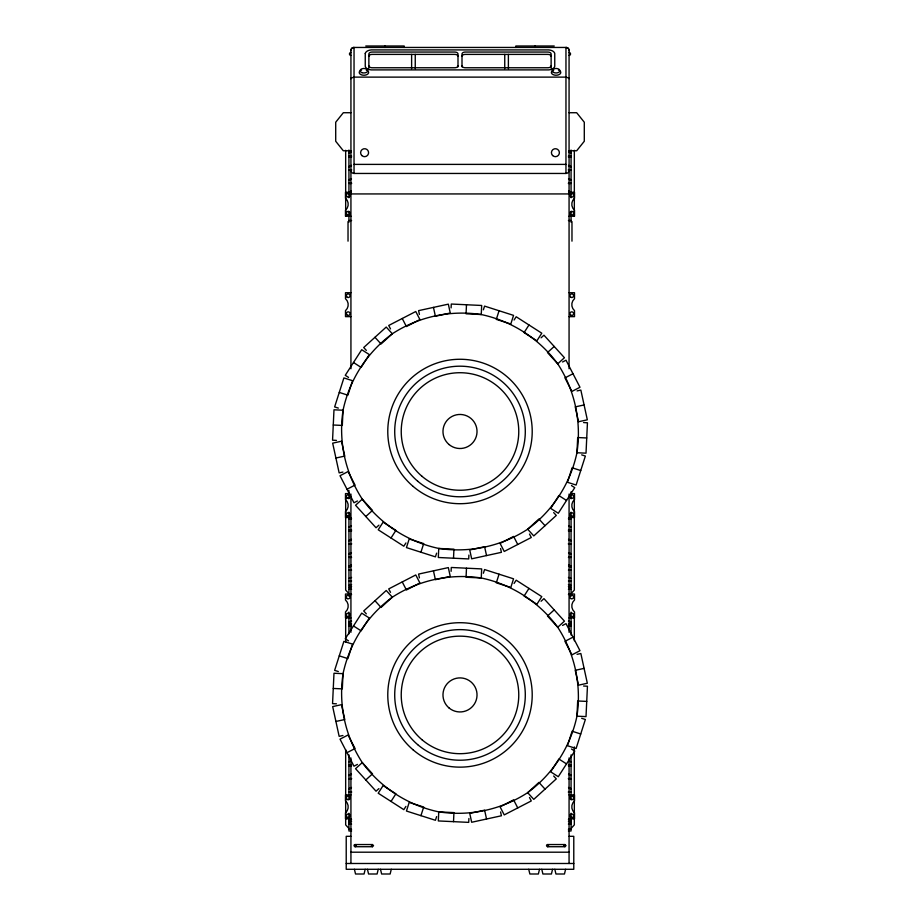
<?xml version="1.0" encoding="UTF-8"?>
<svg xmlns="http://www.w3.org/2000/svg" width="920" height="920" viewBox="0 0 920 920"><rect width="100%" height="100%" fill="white"/><g stroke="black" fill="none" stroke-linecap="round" stroke-linejoin="round"><path stroke-width="1.38" d="M451.099 307.912L451.283 304.037L481.689 305.474L481.252 314.525L466.06 313.8L466.486 304.75M451.099 571.354L451.283 567.479L481.689 568.905L481.252 577.955L466.06 577.242L466.486 568.192M453.514 558.221L453.94 549.171L438.748 548.458L438.311 557.497L468.717 558.934L468.901 555.059M453.514 821.652L453.94 812.613L438.748 811.888L438.311 820.939L468.717 822.376L468.901 818.489M365.183 869.285L364.055 874L355.534 874L354.407 869.285M378.223 869.285L377.096 874L368.575 874L367.448 869.285M391.276 869.285L390.137 874L381.627 874L380.489 869.285M539.511 869.285L538.372 874L529.862 874L528.724 869.285M552.552 869.285L551.425 874L542.903 874L541.776 869.285M565.593 869.285L564.466 874L555.944 874L554.817 869.285M483.379 309.822L484.564 306.118L513.555 315.376L510.807 324.012L496.305 319.378L499.065 310.753M420.934 552.218L423.694 543.593L409.193 538.971L406.444 547.596L435.436 556.853L436.62 553.15M483.379 573.264L484.564 569.56L513.555 578.818L510.807 587.443L496.305 582.82L499.065 574.183M420.934 815.66L423.694 807.035L409.193 802.401L406.444 811.037L435.436 820.283L436.62 816.592M356.097 845.917C355.178 848.251 352.544 844.824 355.051 844.548L372.45 844.548L373.531 845.63L372.45 846.722L355.051 846.722M548.607 845.917C547.688 848.251 545.054 844.824 547.549 844.548L564.949 844.548L566.03 845.63L564.949 846.722L547.549 846.722M514.073 320.022L516.178 316.756L541.788 333.201L536.889 340.825L524.089 332.603L528.977 324.978M391.023 537.993L395.91 530.38L383.111 522.158L378.212 529.782L403.822 546.216L405.927 542.949M514.073 583.452L516.178 580.186L541.788 596.631L536.889 604.256L524.089 596.033L528.977 588.409M391.023 801.435L395.91 793.81L383.111 785.588L378.212 793.212L403.822 809.657L405.927 806.391M371.507 845.089L372.45 844.548M564.006 845.089L564.949 844.548M569.066 368.759L569.066 50.554A3.381 3.208 0 0 0 568.433 48.668L567.858 48.093A3.024 2.886 0 0 0 565.961 47.449L354.039 47.449A3.013 2.864 0 0 0 352.141 48.093L351.566 48.668A3.381 3.208 0 0 0 350.934 50.554L350.934 368.759M571.067 593.664L574.333 590.065L574.333 496.535M571.067 828.471L574.333 824.872L574.333 746.925M541.087 337.812L543.95 335.202L564.443 357.719L557.738 363.814L547.492 352.555L554.197 346.46M365.803 516.511L372.508 510.416L362.261 499.157L355.557 505.264L376.05 527.769L378.913 525.159M541.087 601.255L543.95 598.644L564.443 621.149L557.738 627.244L547.492 615.997L554.197 609.891M365.803 779.953L372.508 773.858L362.261 762.599L355.557 768.694L376.05 791.211L378.913 788.601M562.568 361.985L566.018 360.214L579.979 387.262L571.929 391.414L564.949 377.89L572.999 373.738M347.001 489.244L355.051 485.081L348.07 471.558L340.02 475.72L353.981 502.768L357.431 500.986M562.568 625.428L566.018 623.645L579.979 650.693L571.929 654.856L564.949 641.332L572.999 637.169M347.001 752.675L355.051 748.523L348.07 734.999L340.02 739.151L353.981 766.199L357.431 764.416M348.933 166.52L351.428 165.37M348.933 166.808L351.428 165.657M348.933 540.477L351.428 539.327M348.933 540.776L351.428 539.615M348.933 775.284L351.428 774.134M348.933 775.583L351.428 774.433M348.933 179.837L351.428 178.687M348.933 180.205L351.428 179.055M348.933 553.794L351.428 552.644M348.933 554.162L351.428 553.012M348.933 788.601L351.428 787.462M348.933 788.969L351.428 787.831M348.933 153.03L351.428 151.949M348.933 526.987L351.428 525.906M348.933 761.794L351.428 760.713M348.933 192.142L351.428 191.072M348.933 566.099L351.428 565.041M348.933 567.111L351.428 566.041M348.933 578.427L351.578 577.461M348.933 621.943L351.578 621.184M348.933 585.316L351.578 584.579M348.933 587.351L351.578 586.615M348.933 820.134L351.578 819.398M348.933 822.169L351.578 821.433M577.058 390.908L580.853 390.08L587.328 419.819L578.484 421.751L575.241 406.881L584.096 404.949M335.903 458.022L344.758 456.101L341.516 441.232L332.672 443.152L339.147 472.891L342.941 472.063M577.058 654.338L580.853 653.51L587.328 683.249L578.484 685.181L575.241 670.312L584.096 668.38M335.903 721.464L344.758 719.532L341.516 704.662L332.672 706.594L339.147 736.333L342.941 735.505M365.769 46L404.156 46L404.156 47.449M554.231 46L515.844 46L515.844 47.449M350.934 112.723L343.321 112.723L335.708 122.233L335.708 141.254L343.321 150.765L350.934 150.765M569.066 112.723L576.679 112.723L584.292 122.233L584.292 141.254L576.679 150.765L569.066 150.765M348.933 156.078L351.578 156.078M568.422 156.078L571.067 156.078M351.578 157.021L348.933 157.021A79.109 19.354 0 0 1 351.233 156.871M568.422 157.021L571.067 157.021A79.109 19.354 0 0 0 568.767 156.871M354.039 164.392L565.961 164.392M348.933 169.786L351.578 169.786M568.422 169.786L571.067 169.786M351.578 170.073L348.933 170.073A79.109 1.161 0 0 0 351.233 170.085M568.422 170.073L571.067 170.073A79.109 1.161 0 0 1 568.767 170.085M350.934 170.349A3.105 3.105 0 0 0 354.039 173.454L565.961 173.454A3.105 3.105 0 0 0 569.066 170.349M351.578 183.091L348.933 183.091A79.109 21.585 0 0 0 351.233 183.252M568.422 183.091L571.067 183.091A79.109 21.585 0 0 1 568.767 183.252M348.933 183.459L351.578 183.459M568.422 183.459L571.067 183.459M350.934 192.291L345.494 192.291L345.494 198.271A7.935 7.935 0 0 1 345.494 210.231L345.494 216.211L350.934 216.211M569.066 192.291L574.505 192.291L574.505 198.271A7.935 7.935 0 0 0 574.505 210.231L574.505 216.211L569.066 216.211M350.934 193.936L569.066 193.936M348.933 220.535L351.578 220.535M568.422 220.535L571.067 220.535M350.934 292.733L345.494 292.733L345.494 298.712A7.935 7.935 0 0 1 345.494 310.661L345.494 316.641L350.934 316.641M569.066 292.733L574.505 292.733L574.505 298.712A7.935 7.935 0 0 0 574.505 310.661L574.505 316.641L569.066 316.641M349.565 493.603L345.494 493.603L345.494 499.583A7.935 7.935 0 0 1 345.494 511.531L345.494 517.511L350.934 517.511M570.434 493.603L574.505 493.603L574.505 499.583A7.935 7.935 0 0 0 574.505 511.531L574.505 517.511L569.066 517.511M351.578 518.753L348.933 518.753A79.109 38.548 0 0 1 351.233 518.466M568.422 518.753L571.067 518.753A79.109 38.548 0 0 0 568.767 518.466M348.933 530.035L351.578 530.035M568.422 530.035L571.067 530.035M351.578 530.978L348.933 530.978A79.109 19.354 0 0 1 351.233 530.828M568.422 530.978L571.067 530.978A79.109 19.354 0 0 0 568.767 530.828M348.933 543.743L351.578 543.743M568.422 543.743L571.067 543.743M351.578 544.042L348.933 544.042A79.109 1.161 0 0 0 351.233 544.042M568.422 544.042L571.067 544.042A79.109 1.161 0 0 1 568.767 544.042M348.933 557.416L351.578 557.416M568.422 557.416L571.067 557.416M348.933 570.124L351.578 570.124M568.422 570.124L571.067 570.124M348.933 581.003L351.578 581.003M568.422 581.003L571.067 581.003M348.933 589.317L351.578 589.317M568.422 589.317L571.067 589.317M350.934 594.032L345.494 594.032L345.494 600.012A7.935 7.935 0 0 1 345.494 611.972L345.494 617.952L350.934 617.952M569.066 594.032L574.505 594.032L574.505 600.012A7.935 7.935 0 0 0 574.505 611.972L574.505 617.952L569.066 617.952M348.933 594.492L351.578 594.492M568.422 594.492L571.067 594.492M348.933 623.99L351.578 623.99M568.422 623.99L571.067 623.99M351.578 625.98L348.933 625.98A79.109 55.108 0 0 1 351.233 625.554M568.422 625.98L571.067 625.98A79.109 55.108 0 0 0 568.767 625.554M348.933 764.853L351.578 764.853M568.422 764.853L571.067 764.853M351.578 765.785L348.933 765.785A79.109 19.354 0 0 1 351.233 765.635M568.422 765.785L571.067 765.785A79.109 19.354 0 0 0 568.767 765.635M348.933 778.55L351.578 778.55M568.422 778.55L571.067 778.55M351.578 778.849L348.933 778.849A79.109 1.161 0 0 0 351.233 778.86M568.422 778.849L571.067 778.849A79.109 1.161 0 0 1 568.767 778.86M351.578 791.856L348.933 791.856A79.109 21.585 0 0 0 351.233 792.028M568.422 791.856L571.067 791.856A79.109 21.585 0 0 1 568.767 792.028M348.933 792.223L351.578 792.223M568.422 792.223L571.067 792.223M350.934 794.903L345.494 794.903L345.494 800.883A7.935 7.935 0 0 1 345.494 812.843L345.494 818.823L350.934 818.823M569.066 794.903L574.505 794.903L574.505 800.883A7.935 7.935 0 0 0 574.505 812.843L574.505 818.823L569.066 818.823M348.933 824.124L351.578 824.124M568.422 824.124L571.067 824.124M348.933 829.311L351.578 829.311M568.422 829.311L571.067 829.311M351.578 830.99L348.933 830.99L348.933 813.234M568.422 830.99L571.067 830.99L571.067 813.234M350.934 836.314L346.219 836.314L346.219 869.285L573.781 869.285L573.781 836.314L569.066 836.314M350.934 852.196L569.066 852.196M346.219 863.489L573.781 863.489M583.567 422.579L587.443 422.763L586.017 453.169L576.966 452.743L577.679 437.541L586.73 437.966M333.27 425.005L342.32 425.431L343.034 410.228L333.983 409.803L332.557 440.209L336.433 440.392M583.567 686.021L587.443 686.205L586.017 716.611L576.966 716.185L577.679 700.982L586.73 701.408M333.27 688.447L342.32 688.873L343.034 673.67L333.983 673.244L332.557 703.65L336.433 703.823M564.949 846.722L563.903 845.917M547.549 844.548L548.492 845.089M372.45 846.722L371.392 845.917M355.051 844.548L355.994 845.089M568.422 584.579L571.067 585.316M568.422 586.615L571.067 587.351M568.422 819.398L571.067 820.134M568.422 821.433L571.067 822.169M568.422 621.184L571.067 621.943M581.67 454.871L585.361 456.044L576.104 485.047L567.479 482.287L572.102 467.797L580.738 470.546M339.261 392.426L347.898 395.174L352.521 380.684L343.896 377.924L334.638 406.928L338.33 408.1M581.67 718.301L585.361 719.486L576.104 748.489L567.479 745.729L572.102 731.227L580.738 733.987M339.261 655.868L347.898 658.616L352.521 644.115L343.896 641.366L334.638 670.358L338.33 671.543M568.422 577.461L571.067 578.427M568.572 191.072L571.067 192.142M568.572 565.041L571.067 566.099M568.572 566.041L571.067 567.111M568.572 151.949L571.067 153.03M568.572 525.906L571.067 526.987M568.572 760.713L571.067 761.794M568.572 178.687L571.067 179.837M568.572 179.055L571.067 180.205M568.572 552.644L571.067 553.794M568.572 553.012L571.067 554.162M568.572 787.462L571.067 788.601M568.572 787.831L571.067 788.969M568.572 165.37L571.067 166.52M568.572 165.657L571.067 166.808M568.572 539.327L571.067 540.477M568.572 539.615L571.067 540.776M568.572 774.134L571.067 775.284M568.572 774.433L571.067 775.583M571.469 485.565L574.735 487.657L558.29 513.268L550.666 508.38L558.889 495.569L566.513 500.468M353.487 362.503L361.111 367.402L369.334 354.591L361.709 349.703L345.264 375.314L348.53 377.407M571.469 748.995L574.735 751.099L558.29 776.71L550.666 771.822L558.889 759.011L566.513 763.899M353.487 625.945L361.111 630.844L369.334 618.033L361.709 613.134L345.264 638.756L348.53 640.849M553.667 512.566L556.289 515.441L533.772 535.923L527.678 529.23L538.936 518.983L545.031 525.688M374.969 337.295L381.064 343.988L392.322 333.753L386.228 327.048L363.71 347.53L366.332 350.405M553.667 776.008L556.289 778.883L533.772 799.365L527.678 792.66L538.936 782.425L545.031 789.119M374.969 600.726L381.064 607.43L392.322 597.183L386.228 590.49L363.71 610.972L366.332 613.847M348.933 593.664L345.667 590.065L345.667 496.535M348.933 828.471L345.667 824.872L345.667 749.719M529.495 534.048L531.277 537.498L504.229 551.459L500.077 543.409L513.601 536.429L517.753 544.479M402.247 318.492L406.398 326.542L419.922 319.562L415.771 311.512L388.723 325.473L390.505 328.923M529.495 797.49L531.277 800.94L504.229 814.901L500.077 806.851L513.601 799.871L517.753 807.921M402.247 581.934L406.398 589.984L419.922 583.004L415.771 574.954L388.723 588.915L390.505 592.365M500.583 548.538L501.411 552.333L471.672 558.819L469.74 549.964L484.61 546.721L486.542 555.577M433.458 307.395L435.39 316.25L450.259 313.007L448.327 304.152L418.588 310.638L419.416 314.433M500.583 811.981L501.411 815.775L471.672 822.261L469.74 813.406L484.61 810.163L486.542 819.019M433.458 570.837L435.39 579.68L450.259 576.438L448.327 567.594L418.588 574.08L419.416 577.863M574.333 150.293L574.333 216.108M574.333 614.295L574.333 640.769M571.976 221.605L571.976 241.166M571.067 150.04L571.067 197.742M571.067 211.358L571.067 222.226M571.067 491.855L571.067 498.755M571.067 512.164L571.067 516.12M571.067 517.247L571.067 596.183M571.067 612.133L571.067 616.515M571.067 617.826L571.067 635.007M571.067 754.871L571.067 799.618M569.066 494.074L569.066 632.293M569.066 757.942L569.066 863.489M565.961 173.454L565.961 47.449A3.013 2.864 0 0 1 567.858 48.093M551.126 68.172L551.126 53.981A3.266 1.92 0 0 0 547.86 52.049L465.267 52.049A3.266 1.92 0 0 0 462.001 53.981L462.001 66.849M535.049 46L535.049 47.449M508.38 54.395L508.38 68.666M504.746 54.395L504.746 68.666M457.999 66.849L457.999 53.981A3.266 1.92 0 0 0 454.733 52.049L372.14 52.049A3.266 1.92 0 0 0 368.874 53.981L368.874 68.172M415.253 54.395L415.253 68.666M411.619 54.395L411.619 68.666M384.951 46L384.951 47.449M354.039 173.454L354.039 47.449A3.024 2.886 0 0 0 352.141 48.093M350.934 494.074L350.934 632.293M350.934 757.942L350.934 863.489M348.933 150.04L348.933 197.742M348.933 211.358L348.933 222.226M348.933 490.417L348.933 498.755M348.933 512.164L348.933 516.12M348.933 517.247L348.933 596.183M348.933 612.133L348.933 616.515M348.933 617.826L348.933 633.891M348.933 754.871L348.933 799.618M348.024 221.605L348.024 241.166M345.667 150.293L345.667 216.108M345.667 614.295L345.667 642.022M560.153 71.081A4.715 2.783 0 0 1 558.428 74.876A4.715 2.783 0 0 1 552 73.864A4.715 2.783 0 0 1 553.725 70.069M558.428 70.069A4.715 2.783 0 0 1 559.406 70.507M569.066 78.695A3.852 1.748 0 0 0 568.836 78.085L565.961 77.119L354.039 77.119L351.164 78.085A3.91 1.817 0 0 0 350.934 78.752M568.169 48.357A3.323 3.174 0 0 1 569.066 50.554M551.126 65.826A3.266 1.92 0 0 1 547.86 67.758L465.267 67.758A3.266 1.92 0 0 1 462.001 65.826M368.874 65.826A3.266 1.92 0 0 0 372.14 67.758L454.733 67.758A3.266 1.92 0 0 0 457.999 65.826M569.066 52.509A1.449 1.449 0 0 1 570.526 53.958A1.449 1.449 0 0 1 569.066 55.407M366.275 70.069A4.715 2.783 0 0 1 368 73.864A4.715 2.783 0 0 1 361.572 74.876A4.715 2.783 0 0 1 359.846 71.081M360.594 70.507A4.715 2.783 0 0 1 361.572 70.069M462.001 56.315A3.266 1.92 0 0 1 465.267 54.395L547.86 54.395A3.266 1.92 0 0 1 551.126 56.315M350.934 50.554A3.323 3.174 0 0 1 351.831 48.357M350.934 55.407A1.449 1.449 0 0 1 349.473 53.958A1.449 1.449 0 0 1 350.934 52.509M457.999 56.315A3.266 1.92 0 0 0 454.733 54.395L372.14 54.395A3.266 1.92 0 0 0 368.874 56.315M351.233 557.209A79.109 21.585 0 0 1 348.933 557.048M571.067 557.048A79.109 21.585 0 0 1 568.767 557.209M343.114 409.94C338.318 440.944 345.069 472.558 362.112 498.904C380.65 524.216 407.778 541.799 438.449 548.377C469.453 553.161 501.078 546.411 527.413 529.379C552.724 510.841 570.308 483.713 576.886 453.031C581.681 422.038 574.931 390.413 557.888 364.078C539.35 338.767 512.221 321.183 481.551 314.605C450.547 309.81 418.922 316.56 392.587 333.603C367.275 352.13 349.692 379.27 343.114 409.94M343.114 673.371C338.318 704.375 345.069 736 362.112 762.335C380.65 787.646 407.778 805.23 438.449 811.808C469.453 816.603 501.078 809.853 527.413 792.81C552.724 774.283 570.308 747.144 576.886 716.473C581.681 685.469 574.931 653.856 557.888 627.509C539.35 602.197 512.221 584.614 481.551 578.036C450.547 573.24 418.922 580.002 392.587 597.034C367.275 615.572 349.692 642.7 343.114 673.371M365.251 53.44L365.251 66.367A6.946 4.094 0 0 0 371.231 69.897L548.768 69.897A6.946 4.094 0 0 0 554.748 66.367L554.748 53.44A6.946 4.094 0 0 0 548.768 49.91L371.231 49.91A6.946 4.094 0 0 0 365.251 53.44M553.38 72.312A3.818 2.254 0 0 0 559.762 71.3A3.818 2.254 0 0 0 555.093 68.54A3.818 2.254 0 0 0 553.38 72.312M570.883 315.226A1.817 1.817 0 0 0 573.597 313.651A1.817 1.817 0 0 0 570.883 312.087A1.817 1.817 0 0 0 570.883 315.226M552.587 155.514A3.99 3.99 0 0 0 559.256 153.732A3.99 3.99 0 0 0 554.369 148.844A3.99 3.99 0 0 0 552.587 155.514M361.778 155.514A3.99 3.99 0 0 0 368.448 153.732A3.99 3.99 0 0 0 363.561 148.844A3.99 3.99 0 0 0 361.778 155.514M570.883 799.468A1.817 1.817 0 0 0 573.597 797.893A1.817 1.817 0 0 0 570.883 796.329A1.817 1.817 0 0 0 570.883 799.468M570.883 297.286A1.817 1.817 0 0 0 573.597 295.722A1.817 1.817 0 0 0 570.883 294.147A1.817 1.817 0 0 0 570.883 297.286M570.503 214.498A1.817 1.817 0 0 0 573.539 213.693A1.817 1.817 0 0 0 571.32 211.473A1.817 1.817 0 0 0 570.503 214.498M570.883 817.397A1.817 1.817 0 0 0 573.597 815.833A1.817 1.817 0 0 0 570.883 814.257A1.817 1.817 0 0 0 570.883 817.397M570.883 498.157A1.817 1.817 0 0 0 573.597 496.593A1.817 1.817 0 0 0 570.883 495.017A1.817 1.817 0 0 0 570.883 498.157M570.883 516.097A1.817 1.817 0 0 0 573.597 514.521A1.817 1.817 0 0 0 570.883 512.957A1.817 1.817 0 0 0 570.883 516.097M570.503 196.57A1.817 1.817 0 0 0 573.539 195.753A1.817 1.817 0 0 0 571.32 193.533A1.817 1.817 0 0 0 570.503 196.57M570.883 616.526A1.817 1.817 0 0 0 573.597 614.962A1.817 1.817 0 0 0 570.883 613.387A1.817 1.817 0 0 0 570.883 616.526M570.883 598.598A1.817 1.817 0 0 0 573.597 597.022A1.817 1.817 0 0 0 570.883 595.458A1.817 1.817 0 0 0 570.883 598.598M347.3 315.226A1.817 1.817 0 0 0 350.025 313.651A1.817 1.817 0 0 0 347.3 312.087A1.817 1.817 0 0 0 347.3 315.226M362.02 72.668A3.818 2.254 0 0 0 367.735 70.713A3.818 2.254 0 0 0 362.02 68.77A3.818 2.254 0 0 0 362.02 72.668M347.3 799.468A1.817 1.817 0 0 0 350.025 797.893A1.817 1.817 0 0 0 347.3 796.329A1.817 1.817 0 0 0 347.3 799.468M347.3 297.286A1.817 1.817 0 0 0 350.025 295.722A1.817 1.817 0 0 0 347.3 294.147A1.817 1.817 0 0 0 347.3 297.286M346.932 214.498A1.817 1.817 0 0 0 349.956 213.693A1.817 1.817 0 0 0 347.737 211.473A1.817 1.817 0 0 0 346.932 214.498M347.3 817.397A1.817 1.817 0 0 0 350.025 815.833A1.817 1.817 0 0 0 347.3 814.257A1.817 1.817 0 0 0 347.3 817.397M347.3 498.157A1.817 1.817 0 0 0 350.025 496.593A1.817 1.817 0 0 0 347.3 495.017A1.817 1.817 0 0 0 347.3 498.157M347.3 516.097A1.817 1.817 0 0 0 350.025 514.521A1.817 1.817 0 0 0 347.3 512.957A1.817 1.817 0 0 0 347.3 516.097M346.932 196.57A1.817 1.817 0 0 0 349.956 195.753A1.817 1.817 0 0 0 347.737 193.533A1.817 1.817 0 0 0 346.932 196.57M347.3 616.526A1.817 1.817 0 0 0 350.025 614.962A1.817 1.817 0 0 0 347.3 613.387A1.817 1.817 0 0 0 347.3 616.526M347.3 598.598A1.817 1.817 0 0 0 350.025 597.022A1.817 1.817 0 0 0 347.3 595.458A1.817 1.817 0 0 0 347.3 598.598M449.086 707.997A17.031 17.031 0 0 0 476.778 697.843A17.031 17.031 0 0 0 454.135 678.937A17.031 17.031 0 0 0 449.086 707.997M421.877 739.645A58.765 58.765 0 0 0 517.787 705.582A58.765 58.765 0 0 0 440.335 639.549A58.765 58.765 0 0 0 421.877 739.645M413.149 749.88A72.208 72.208 0 0 0 531.012 708.02A72.208 72.208 0 0 0 435.827 626.876A72.208 72.208 0 0 0 413.149 749.88M417.645 744.613A65.297 65.297 0 0 0 524.216 706.767A65.297 65.297 0 0 0 438.15 633.397A65.297 65.297 0 0 0 417.645 744.613M413.149 486.438A72.208 72.208 0 0 0 531.012 444.578A72.208 72.208 0 0 0 435.827 363.434A72.208 72.208 0 0 0 413.149 486.438M417.645 481.171A65.297 65.297 0 0 0 524.216 443.325A65.297 65.297 0 0 0 438.15 369.955A65.297 65.297 0 0 0 417.645 481.171M421.877 476.203A58.765 58.765 0 0 0 517.787 442.14A58.765 58.765 0 0 0 440.335 376.107A58.765 58.765 0 0 0 421.877 476.203M449.086 444.555A17.031 17.031 0 0 0 476.778 434.401A17.031 17.031 0 0 0 454.135 415.495A17.031 17.031 0 0 0 449.086 444.555"/></g></svg>
